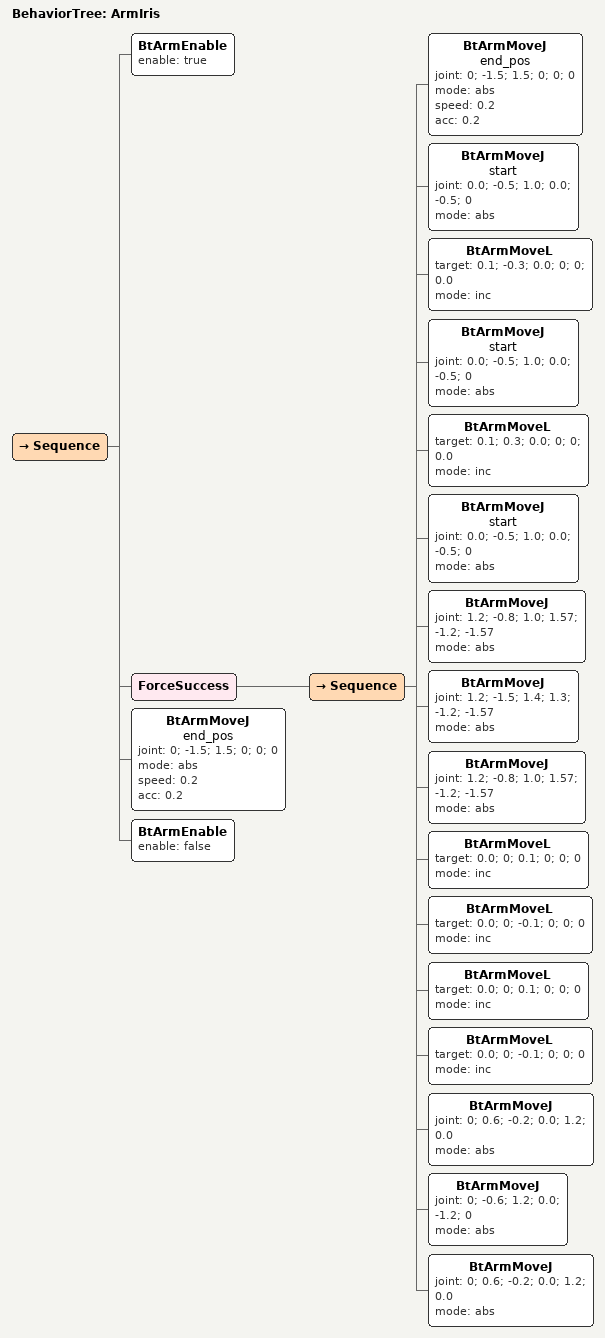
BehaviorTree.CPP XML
<?xml version="1.0" encoding="UTF-8"?>
<root BTCPP_format="4">
    <BehaviorTree ID="ArmIris">
        <Sequence>
            <BtArmEnable enable="true" />
            <ForceSuccess>
                <Sequence>
                    <BtArmMoveJ name="end_pos"
                        joint="0; -1.5; 1.5; 0; 0; 0"
                        mode="abs"
                        speed="0.2"
                        acc="0.2" />
                    <BtArmMoveJ name="start"
                        joint="0.0; -0.5; 1.0; 0.0; -0.5; 0"
                        mode="abs" />
                    <BtArmMoveL target="0.1; -0.3; 0.0; 0; 0; 0.0"
                        mode="inc" />

                    <BtArmMoveJ name="start"
                        joint="0.0; -0.5; 1.0; 0.0; -0.5; 0"
                        mode="abs" />
                    <BtArmMoveL target="0.1; 0.3; 0.0; 0; 0; 0.0"
                        mode="inc" />

                    <BtArmMoveJ name="start"
                        joint="0.0; -0.5; 1.0; 0.0; -0.5; 0"
                        mode="abs" />
                    <BtArmMoveJ joint="1.2; -0.8; 1.0; 1.57; -1.2; -1.57"
                        mode="abs" />
                    <BtArmMoveJ joint="1.2; -1.5; 1.4; 1.3; -1.2; -1.57"
                        mode="abs" />
                    <BtArmMoveJ joint="1.2; -0.8; 1.0; 1.57; -1.2; -1.57"
                        mode="abs" />
                    <BtArmMoveL target="0.0; 0; 0.1; 0; 0; 0"
                        mode="inc" />
                    <BtArmMoveL target="0.0; 0; -0.1; 0; 0; 0"
                        mode="inc" />
                    <BtArmMoveL target="0.0; 0; 0.1; 0; 0; 0"
                        mode="inc" />
                    <BtArmMoveL target="0.0; 0; -0.1; 0; 0; 0"
                        mode="inc" />

                    <BtArmMoveJ joint="0; 0.6; -0.2; 0.0; 1.2; 0.0"
                        mode="abs" />
                    <BtArmMoveJ joint="0; -0.6; 1.2; 0.0; -1.2; 0"
                        mode="abs" />
                    <BtArmMoveJ joint="0; 0.6; -0.2; 0.0; 1.2; 0.0"
                        mode="abs" />

                </Sequence>
            </ForceSuccess>
            <BtArmMoveJ name="end_pos"
                joint="0; -1.5; 1.5; 0; 0; 0"
                mode="abs"
                speed="0.2"
                acc="0.2" />
            <BtArmEnable enable="false" />
        </Sequence>
    </BehaviorTree>

</root>
